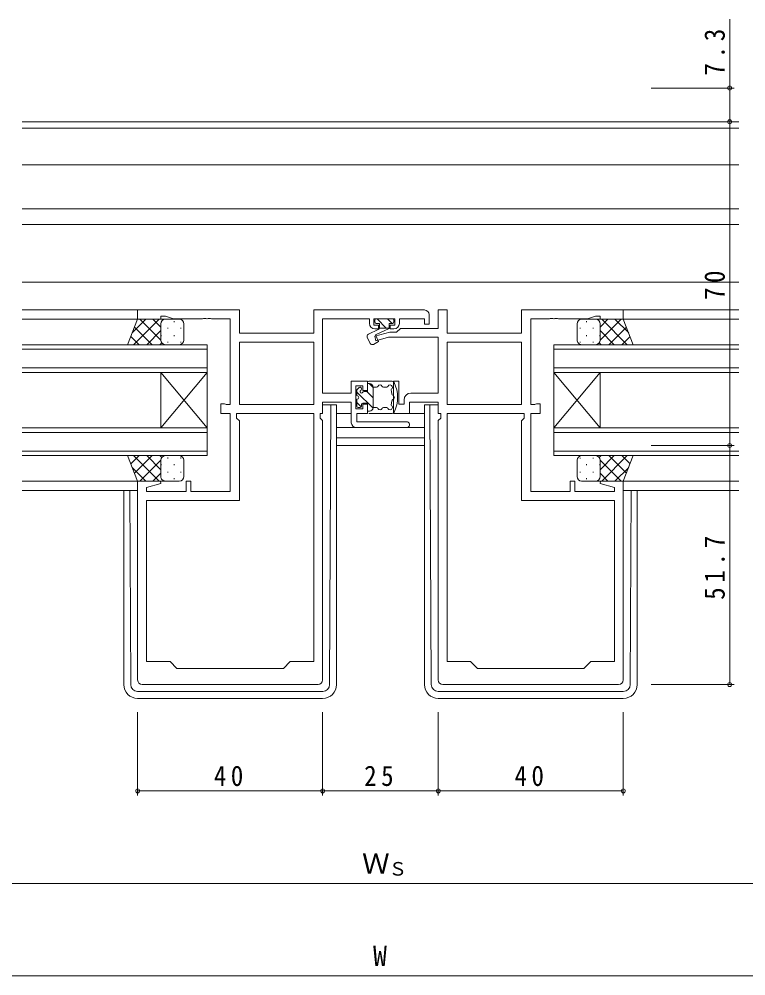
# Model space of a CAD drawing. Units: millimetres, scale not verified. Extents: x -841 to 746, y -594 to 534.
# Drawn here: x -140.2 to 16.9, y -371.7 to -164.8 of the extents above; entities that cross this region are included whole.
import ezdxf
from ezdxf.enums import TextEntityAlignment as Align

# ---------------------------------------------------------------- set-up
doc = ezdxf.new("R2010")
doc.units = ezdxf.units.MM
doc.header["$LTSCALE"] = 2
for name, color, linetype, lineweight in [('0-3_YKK_11', 7, 'Continuous', 9), ('0-4_YKK_12', 2, 'Continuous', 9), ('0-5_YKK_13', 4, 'Continuous', 9), ('0-7_YKK_D', 6, 'Continuous', 9)]:
    doc.layers.add(name, color=color, linetype=linetype, lineweight=lineweight)
doc.styles.add('ＭＳ ゴシック', font='')
doc.styles.get('ＭＳ ゴシック').set_extended_font_data('MS Gothic')

msp = doc.modelspace()

# ---------------------------------------------------------------- linework, layer by layer
at = {"layer": '0-3_YKK_11'}
for p, q in [((-114.577, -227.719), (-114.577, -229.719)), ((-92.577, -227.719), (-114.577, -227.719)), ((-109.577, -229.019), (-108.577, -229.019)), ((-109.577, -229.719), (-109.577, -229.019)), ((-108.577, -229.019), (-106.846, -229.649)), ((-106.846, -229.649), (-100.535, -229.649)), ((-100.535, -229.649), (-100.352, -229.529)), ((-100.352, -229.529), (-99.802, -229.529)), ((-99.802, -229.529), (-99.618, -229.649)), ((-99.618, -229.649), (-99.535, -229.649)), ((-99.535, -229.649), (-99.352, -229.529)), ((-99.352, -229.529), (-98.802, -229.529)), ((-98.802, -229.529), (-98.618, -229.649)), ((-98.618, -229.649), (-94.577, -229.649)), ((-94.577, -229.649), (-94.577, -248.189)), ((-92.577, -232.719), (-92.577, -227.719)), ((-76.507, -227.719), (-76.507, -232.719)), ((-52.577, -227.719), (-76.507, -227.719)), ((-74.577, -229.649), (-64.477, -229.649)), ((-74.577, -245.689), (-74.577, -229.649)), ((-64.477, -229.649), (-64.477, -230.619)), ((-63.477, -229.649), (-58.977, -229.649)), ((-63.477, -231.019), (-63.477, -229.649)), ((-58.977, -229.649), (-58.977, -231.019)), ((-57.977, -229.649), (-52.577, -229.649)), ((-57.977, -230.619), (-57.977, -229.649)), ((-52.577, -229.649), (-52.577, -230.819)), ((-51.577, -230.819), (-51.577, -228.719)), ((-49.577, -227.719), (-49.577, -231.689)), ((-47.647, -227.719), (-49.577, -227.719)), ((-47.647, -232.719), (-47.647, -227.719)), ((-31.577, -227.719), (-31.577, -232.719)), ((-9.577, -227.719), (-31.577, -227.719)), ((-29.577, -229.649), (-25.535, -229.649)), ((-29.577, -248.189), (-29.577, -229.649)), ((-25.535, -229.649), (-25.352, -229.529)), ((-25.352, -229.529), (-24.802, -229.529)), ((-24.802, -229.529), (-24.618, -229.649)), ((-24.618, -229.649), (-24.535, -229.649)), ((-24.535, -229.649), (-24.351, -229.529)), ((-24.351, -229.529), (-23.802, -229.529)), ((-23.802, -229.529), (-23.618, -229.649)), ((-23.618, -229.649), (-17.308, -229.649)), ((-17.308, -229.649), (-15.577, -229.019)), ((-15.577, -229.019), (-14.577, -229.019)), ((-14.577, -229.019), (-14.577, -229.719)), ((-9.577, -229.719), (-9.577, -227.719)), ((-114.577, -229.719), (-109.577, -229.719)), ((-62.477, -231.019), (-63.477, -231.019)), ((-62.477, -231.819), (-62.477, -231.019)), ((-59.977, -231.019), (-59.977, -231.819)), ((-58.977, -231.019), (-59.977, -231.019)), ((-57.747, -231.689), (-58.577, -232.519)), ((-49.577, -231.689), (-57.747, -231.689)), ((-52.577, -230.819), (-51.577, -230.819)), ((-14.577, -229.719), (-9.577, -229.719)), ((-76.507, -232.719), (-92.577, -232.719)), ((-60.07, -232.519), (-63.306, -233.386)), ((-63.306, -233.386), (-63.047, -234.352)), ((-63.277, -231.819), (-62.477, -231.819)), ((-63.047, -234.352), (-60.312, -233.619)), ((-60.312, -233.619), (-49.577, -233.619)), ((-58.577, -232.519), (-60.07, -232.519)), ((-59.977, -231.819), (-59.177, -231.819)), ((-49.577, -233.619), (-49.577, -245.689)), ((-31.577, -232.719), (-47.647, -232.719)), ((-92.577, -234.649), (-92.577, -248.189)), ((-76.507, -234.649), (-92.577, -234.649)), ((-76.507, -234.649), (-92.577, -234.649)), ((-76.507, -248.189), (-76.507, -234.649)), ((-47.647, -234.649), (-47.647, -248.189)), ((-31.577, -234.649), (-47.647, -234.649)), ((-31.577, -234.649), (-47.647, -234.649)), ((-31.577, -248.189), (-31.577, -234.649)), ((-68.377, -243.119), (-68.377, -245.689)), ((-64.877, -243.119), (-68.377, -243.119)), ((-67.377, -244.119), (-65.877, -244.119)), ((-67.377, -249.119), (-67.377, -244.119)), ((-65.877, -244.119), (-65.877, -245.119)), ((-64.877, -245.119), (-64.877, -243.119)), ((-59.277, -243.119), (-59.277, -250.119)), ((-58.077, -243.119), (-59.277, -243.119)), ((-58.077, -248.119), (-58.077, -243.119)), ((-68.377, -245.689), (-74.577, -245.689)), ((-65.877, -245.119), (-64.877, -245.119)), ((-49.577, -245.689), (-55.477, -245.689)), ((-96.577, -248.019), (-96.577, -250.119)), ((-95.777, -248.019), (-96.577, -248.019)), ((-95.613, -248.104), (-95.777, -248.019)), ((-95.449, -248.189), (-95.613, -248.104)), ((-94.577, -248.189), (-95.449, -248.189)), ((-92.577, -248.189), (-76.507, -248.189)), ((-74.577, -247.619), (-68.377, -247.619)), ((-74.577, -250.119), (-74.577, -247.619)), ((-68.377, -247.619), (-68.377, -252.119)), ((-65.877, -248.119), (-65.877, -249.119)), ((-64.877, -248.119), (-65.877, -248.119)), ((-64.877, -250.119), (-64.877, -248.119)), ((-56.977, -248.119), (-58.077, -248.119)), ((-56.977, -247.189), (-56.977, -248.119)), ((-55.777, -247.619), (-49.577, -247.619)), ((-55.777, -250.119), (-55.777, -247.619)), ((-49.577, -247.619), (-49.577, -250.119)), ((-47.647, -248.189), (-31.577, -248.189)), ((-28.704, -248.189), (-29.577, -248.189)), ((-28.54, -248.104), (-28.704, -248.189)), ((-28.377, -248.019), (-28.54, -248.104)), ((-27.577, -248.019), (-28.377, -248.019)), ((-27.577, -250.119), (-27.577, -248.019)), ((-96.577, -250.119), (-94.577, -250.119)), ((-94.577, -250.119), (-94.577, -266.989)), ((-93.177, -250.119), (-93.177, -251.119)), ((-76.507, -250.119), (-93.177, -250.119)), ((-76.507, -303.719), (-76.507, -250.119)), ((-76.507, -303.719), (-76.507, -250.119)), ((-75.107, -250.119), (-74.577, -250.119)), ((-75.107, -251.119), (-75.107, -250.119)), ((-65.877, -249.119), (-67.377, -249.119)), ((-67.177, -250.119), (-64.877, -250.119)), ((-67.177, -251.919), (-67.177, -250.119)), ((-59.277, -250.119), (-55.777, -250.119)), ((-49.577, -250.119), (-49.047, -250.119)), ((-49.047, -250.119), (-49.047, -251.119)), ((-30.977, -250.119), (-47.647, -250.119)), ((-47.647, -250.119), (-47.647, -303.719)), ((-47.647, -250.119), (-47.647, -303.719)), ((-30.977, -251.119), (-30.977, -250.119)), ((-29.577, -250.119), (-27.577, -250.119)), ((-29.577, -266.989), (-29.577, -250.119)), ((-93.177, -251.119), (-92.577, -251.719)), ((-92.577, -251.719), (-92.577, -268.919)), ((-74.577, -251.649), (-75.107, -251.119)), ((-74.577, -307.719), (-74.577, -251.649)), ((-56.377, -251.919), (-67.177, -251.919)), ((-49.047, -251.119), (-49.577, -251.649)), ((-49.577, -251.649), (-49.577, -307.719)), ((-31.577, -251.719), (-30.977, -251.119)), ((-31.577, -268.919), (-31.577, -251.719)), ((-67.377, -253.119), (-56.377, -253.119)), ((-114.577, -264.719), (-114.577, -307.719)), ((-109.616, -264.719), (-114.577, -264.719)), ((-109.547, -265.241), (-109.616, -264.719)), ((-104.077, -264.719), (-104.077, -266.989)), ((-103.077, -264.719), (-104.077, -264.719)), ((-103.077, -266.989), (-103.077, -264.719)), ((-21.077, -264.719), (-21.077, -266.989)), ((-20.077, -264.719), (-21.077, -264.719)), ((-20.077, -266.989), (-20.077, -264.719)), ((-14.537, -264.719), (-14.606, -265.241)), ((-9.577, -264.719), (-14.537, -264.719)), ((-9.577, -307.719), (-9.577, -264.719)), ((-112.647, -266.072), (-109.547, -265.241)), ((-112.647, -266.989), (-112.647, -266.072)), ((-14.606, -265.241), (-11.507, -266.072)), ((-11.507, -266.072), (-11.507, -266.989)), ((-104.077, -266.989), (-112.647, -266.989)), ((-112.647, -268.919), (-112.647, -303.719)), ((-92.577, -268.919), (-112.647, -268.919)), ((-94.577, -266.989), (-103.077, -266.989)), ((-11.507, -268.919), (-31.577, -268.919)), ((-21.077, -266.989), (-29.577, -266.989)), ((-11.507, -266.989), (-20.077, -266.989)), ((-11.507, -303.719), (-11.507, -268.919)), ((-112.647, -303.719), (-107.577, -303.719)), ((-107.577, -303.719), (-106.077, -305.219)), ((-83.077, -305.219), (-81.577, -303.719)), ((-81.577, -303.719), (-76.507, -303.719)), ((-47.647, -303.719), (-42.577, -303.719)), ((-42.577, -303.719), (-41.077, -305.219)), ((-18.077, -305.219), (-16.577, -303.719)), ((-16.577, -303.719), (-11.507, -303.719)), ((-106.077, -305.219), (-83.077, -305.219)), ((-41.077, -305.219), (-18.077, -305.219)), ((-113.577, -308.719), (-75.577, -308.719)), ((-48.577, -308.719), (-10.577, -308.719))]:
    msp.add_line(p, q, dxfattribs=at)
for centre, radius, start, end in [((-52.577, -228.719), 1, 0, 89.99998), ((-63.277, -230.619), 1.2, 180, 269.99998), ((-59.177, -230.619), 1.2, 270, 359.99998), ((-55.477, -247.189), 1.5, 90, 179.99998), ((-67.377, -252.119), 1, 180, 269.99998), ((-56.377, -252.519), 0.6, 269.99998, 90), ((-113.577, -307.719), 1, 180, 269.99998), ((-75.577, -307.719), 1, 270, 359.99998), ((-48.577, -307.719), 1, 180, 269.99998), ((-10.577, -307.719), 1, 270, 359.99998)]:
    msp.add_arc(centre, radius, start, end, dxfattribs=at)
at = {"layer": '0-4_YKK_12'}
for p, q in [((-139.577, -187.019), (15.423, -187.019)), ((-139.577, -188.419), (15.423, -188.419)), ((-139.577, -196.319), (15.423, -196.319)), ((-139.577, -205.819), (15.423, -205.819)), ((-139.577, -209.219), (15.423, -209.219)), ((-139.577, -221.719), (15.423, -221.719)), ((-114.277, -227.719), (-139.577, -227.719)), ((-9.877, -227.719), (15.423, -227.719)), ((-114.097, -229.719), (-139.577, -229.719)), ((-10.077, -229.719), (15.423, -229.719)), ((-99.577, -235.218), (-139.577, -235.218)), ((-24.577, -235.219), (15.423, -235.218)), ((-24.577, -235.219), (-24.577, -241.219)), ((-99.577, -236.218), (-139.577, -236.218)), ((-24.577, -236.219), (15.423, -236.218)), ((-99.577, -240.218), (-139.577, -240.218)), ((-99.577, -241.218), (-139.577, -241.218)), ((-99.577, -241.218), (-109.577, -253.218)), ((-99.577, -253.218), (-109.577, -241.218)), ((-109.577, -253.218), (-109.577, -241.218)), ((-24.577, -240.219), (15.423, -240.218)), ((-24.577, -241.219), (15.423, -241.218)), ((-24.577, -241.219), (-14.577, -253.219)), ((-24.577, -253.219), (-14.577, -241.219)), ((-24.577, -254.019), (-24.577, -241.219)), ((-14.577, -253.219), (-14.577, -241.219)), ((-99.577, -253.218), (-139.577, -253.218)), ((-99.577, -254.218), (-139.577, -254.218)), ((-99.577, -259.218), (-99.577, -253.218)), ((-71.577, -253.119), (-52.577, -253.119)), ((-24.577, -253.219), (15.423, -253.218)), ((-24.577, -253.219), (-24.577, -259.219)), ((-24.577, -254.219), (15.423, -254.218)), ((-71.577, -255.389), (-52.577, -255.389)), ((-99.577, -258.218), (-139.577, -258.218)), ((-71.577, -257.019), (-52.577, -257.019)), ((-24.577, -258.219), (15.423, -258.218)), ((-99.577, -259.218), (-139.577, -259.218)), ((-24.577, -259.219), (15.423, -259.218)), ((-114.077, -264.719), (-139.577, -264.719)), ((-10.077, -264.719), (15.423, -264.719)), ((-114.577, -266.719), (-139.577, -266.719)), ((-9.577, -266.719), (15.423, -266.719))]:
    msp.add_line(p, q, dxfattribs=at)
msp.add_lwpolyline([(-99.577, -253.218), (-99.577, -241.218), (-99.577, -235.218)], dxfattribs=at)
at = {"layer": '0-5_YKK_13'}
for p, q in [((-59.477, -229.619), (-62.977, -229.619)), ((-60.818, -231.619), (-62.787, -229.649)), ((-59.572, -230.619), (-60.542, -229.649)), ((-116.734, -235.218), (-114.577, -229.718)), ((-112.774, -229.718), (-115.74, -232.684)), ((-109.945, -229.718), (-115.445, -235.218)), ((-111.426, -235.218), (-115.238, -231.405)), ((-114.577, -229.718), (-108.577, -229.718)), ((-109.62, -234.195), (-114.097, -229.718)), ((-109.577, -231.41), (-111.269, -229.718)), ((-109.577, -230.718), (-109.577, -234.218)), ((-109.577, -230.718), (-109.577, -233.818)), ((-109.487, -230.304), (-109.487, -230.338)), ((-105.577, -229.718), (-108.577, -229.718)), ((-108.072, -231.553), (-108.072, -231.753)), ((-106.657, -230.138), (-106.657, -230.338)), ((-105.242, -231.553), (-105.242, -231.753)), ((-104.577, -234.218), (-104.577, -230.718)), ((-63.277, -229.919), (-63.277, -230.319)), ((-63.177, -233.121), (-60.177, -231.722)), ((-62.977, -230.619), (-62.277, -230.619)), ((-62.277, -230.619), (-62.277, -231.619)), ((-62.277, -231.619), (-60.177, -231.619)), ((-60.177, -230.619), (-59.477, -230.619)), ((-60.177, -230.619), (-60.177, -231.722)), ((-59.177, -230.319), (-59.177, -229.919)), ((-19.577, -234.219), (-19.577, -230.719)), ((-19.577, -234.219), (-19.577, -230.719)), ((-18.912, -231.554), (-18.912, -231.754)), ((-18.577, -229.719), (-15.577, -229.719)), ((-18.577, -229.719), (-15.577, -229.719)), ((-17.497, -230.139), (-17.497, -230.339)), ((-16.082, -231.554), (-16.082, -231.754)), ((-9.577, -229.719), (-15.577, -229.719)), ((-14.667, -230.304), (-14.667, -230.339)), ((-14.577, -231.411), (-12.885, -229.719)), ((-14.577, -230.719), (-14.577, -234.219)), ((-14.577, -230.719), (-14.577, -233.819)), ((-14.577, -230.719), (-14.577, -233.819)), ((-14.533, -234.196), (-10.056, -229.719)), ((-14.208, -229.719), (-8.708, -235.219)), ((-12.728, -235.219), (-8.915, -231.406)), ((-11.38, -229.719), (-8.414, -232.685)), ((-7.42, -235.219), (-9.577, -229.719)), ((-114.254, -235.218), (-116.035, -233.437)), ((-109.577, -232.178), (-112.617, -235.218)), ((-109.487, -233.168), (-109.487, -233.368)), ((-106.657, -233.168), (-106.657, -233.368)), ((-64.93, -233.608), (-64.313, -234.93)), ((-62.549, -231.946), (-64.688, -232.943)), ((-63.177, -233.121), (-62.522, -234.524)), ((-17.497, -233.169), (-17.497, -233.369)), ((-14.667, -233.169), (-14.667, -233.369)), ((-14.577, -232.179), (-11.537, -235.219)), ((-9.9, -235.219), (-8.119, -233.438)), ((-108.577, -235.218), (-116.577, -235.218)), ((-109.382, -234.812), (-109.788, -235.218)), ((-108.597, -235.218), (-108.598, -235.217)), ((-108.577, -235.218), (-105.577, -235.218)), ((-108.072, -234.583), (-108.072, -234.783)), ((-105.242, -234.583), (-105.242, -234.783)), ((-63.61, -235.152), (-62.522, -234.524)), ((-18.912, -234.584), (-18.912, -234.784)), ((-15.577, -235.219), (-18.577, -235.219)), ((-15.577, -235.219), (-18.577, -235.219)), ((-16.082, -234.584), (-16.082, -234.784)), ((-15.577, -235.219), (-7.577, -235.219)), ((-15.556, -235.219), (-15.555, -235.218)), ((-14.772, -234.812), (-14.365, -235.219)), ((-64.877, -245.369), (-64.877, -243.419)), ((-64.877, -243.619), (-64.477, -243.619)), ((-59.577, -243.119), (-64.577, -243.119)), ((-63.677, -244.475), (-64.533, -243.619)), ((-67.177, -245.119), (-67.177, -246.219)), ((-63.688, -248.954), (-67.177, -245.465)), ((-66.689, -244.507), (-67.089, -244.907)), ((-66.177, -244.719), (-66.177, -244.849)), ((-64.877, -245.369), (-65.657, -245.369)), ((-63.677, -246.72), (-65.028, -245.369)), ((-62.918, -244.419), (-63.677, -244.419)), ((-63.677, -248.819), (-63.677, -244.419)), ((-60.73, -244.419), (-61.435, -244.419)), ((-73.069, -308.724), (-72.777, -248.216)), ((-67.177, -247.019), (-67.177, -248.519)), ((-66.217, -248.67), (-67.177, -247.71)), ((-66.177, -248.519), (-66.177, -248.169)), ((-65.877, -247.869), (-64.877, -247.869)), ((-64.877, -249.819), (-64.877, -247.869)), ((-51.084, -308.724), (-51.377, -248.216)), ((-71.577, -250.118), (-68.377, -250.118)), ((-66.877, -248.819), (-66.477, -248.819)), ((-64.877, -249.619), (-64.477, -249.619)), ((-59.577, -250.119), (-64.577, -250.119)), ((-62.918, -248.819), (-63.677, -248.819)), ((-60.73, -248.819), (-61.435, -248.819)), ((-56.077, -250.119), (-52.577, -250.118)), ((-116.734, -259.218), (-114.577, -264.718)), ((-108.577, -259.218), (-116.577, -259.218)), ((-114.254, -259.218), (-116.035, -260.999)), ((-109.945, -264.718), (-115.445, -259.218)), ((-111.426, -259.218), (-115.238, -263.031)), ((-109.62, -260.241), (-114.097, -264.718)), ((-109.577, -262.258), (-112.617, -259.218)), ((-109.382, -259.625), (-109.788, -259.218)), ((-109.577, -263.718), (-109.577, -260.218)), ((-109.577, -263.718), (-109.577, -260.618)), ((-108.597, -259.218), (-108.598, -259.219)), ((-108.577, -259.218), (-105.577, -259.218)), ((-108.072, -259.853), (-108.072, -259.653)), ((-105.242, -259.853), (-105.242, -259.653)), ((-104.577, -260.218), (-104.577, -263.718)), ((-19.577, -260.219), (-19.577, -263.719)), ((-18.912, -259.854), (-18.912, -259.654)), ((-15.577, -259.219), (-18.577, -259.219)), ((-16.082, -259.854), (-16.082, -259.654)), ((-7.42, -259.219), (-15.577, -259.219)), ((-15.556, -259.219), (-15.555, -259.22)), ((-14.772, -259.625), (-14.365, -259.219)), ((-14.577, -262.259), (-11.537, -259.219)), ((-14.577, -263.719), (-14.577, -260.219)), ((-14.533, -260.242), (-10.056, -264.719)), ((-14.208, -264.719), (-8.708, -259.219)), ((-12.728, -259.219), (-8.915, -263.032)), ((-9.9, -259.219), (-8.119, -261)), ((-7.42, -259.219), (-9.577, -264.719)), ((-112.774, -264.718), (-115.74, -261.752)), ((-109.487, -261.268), (-109.487, -261.068)), ((-108.072, -262.883), (-108.072, -262.683)), ((-106.657, -261.268), (-106.657, -261.068)), ((-105.242, -262.883), (-105.242, -262.683)), ((-18.912, -262.884), (-18.912, -262.684)), ((-17.497, -261.269), (-17.497, -261.069)), ((-16.082, -262.884), (-16.082, -262.684)), ((-14.667, -261.269), (-14.667, -261.069)), ((-11.38, -264.719), (-8.414, -261.753)), ((-114.577, -264.718), (-108.577, -264.718)), ((-109.577, -263.026), (-111.269, -264.718)), ((-109.487, -264.133), (-109.487, -264.098)), ((-105.577, -264.718), (-108.577, -264.718)), ((-106.657, -264.298), (-106.657, -264.098)), ((-18.577, -264.719), (-15.577, -264.719)), ((-17.497, -264.299), (-17.497, -264.099)), ((-9.577, -264.719), (-15.577, -264.719)), ((-14.667, -264.133), (-14.667, -264.099)), ((-14.577, -263.027), (-12.885, -264.719)), ((-117.577, -266.719), (-117.577, -308.716)), ((-116.084, -308.724), (-116.287, -266.719)), ((-8.069, -308.724), (-7.866, -266.719)), ((-6.577, -266.719), (-6.577, -308.716)), ((-74.569, -310.216), (-114.584, -310.216)), ((-49.584, -310.216), (-9.569, -310.216)), ((-74.577, -311.716), (-114.577, -311.716)), ((-49.577, -311.716), (-9.577, -311.716))]:
    msp.add_line(p, q, dxfattribs=at)
for points in [[(-74.577, -248.216), (-71.577, -248.216), (-71.577, -308.716)], [(-49.577, -248.216), (-52.577, -248.216), (-52.577, -308.716)]]:
    msp.add_lwpolyline(points, dxfattribs=at)
for centre, radius, start, end in [((-62.977, -229.919), 0.3, 90, 180), ((-59.477, -229.919), 0.3, 0, 90), ((-108.577, -230.718), 1, 90.00009, 180.00009), ((-108.577, -230.718), 1, 90.00009, 180.00009), ((-105.577, -230.718), 1, 0.00009, 90.00009), ((-62.977, -230.319), 0.3, 180, 270), ((-62.76, -231.493), 0.5, 294.99998, 345.39616), ((-59.477, -230.319), 0.3, 270, 0), ((-18.577, -230.719), 1, 89.99989, 179.99989), ((-18.577, -230.719), 1, 89.99989, 179.99989), ((-15.577, -230.719), 1, 359.99989, 89.99989), ((-15.577, -230.719), 1, 359.99989, 89.99989), ((-15.577, -230.719), 1, 359.99989, 89.99989), ((-64.477, -233.396), 0.5, 115.00014, 205.00003), ((-108.577, -234.218), 1, 180.00009, 270.00009), ((-105.577, -234.218), 1, 270.00009, 0.00009), ((-63.86, -234.719), 0.5, 205.00003, 300.00003), ((-18.577, -234.219), 1, 179.99989, 269.99989), ((-18.577, -234.219), 1, 179.99988, 269.99989), ((-15.577, -234.219), 1, 269.99989, 359.99989), ((-64.577, -243.419), 0.3, 90, 180), ((-64.477, -244.419), 0.8, 0, 90), ((-62.177, -244.419), 0.5, 22.02431, 157.97568), ((-59.989, -244.419), 0.5, 309.78773, 157.97568), ((-59.577, -243.619), 0.5, 26.26804, 90), ((-65.655, -246.619), 7.279, 333.73195, 26.26804), ((-66.877, -245.119), 0.3, 135, 180), ((-66.477, -244.719), 0.3, 0, 135), ((-66.177, -245.369), 0.3, 119.99998, 270), ((-66.477, -244.849), 0.3, 300, 0), ((-66.177, -245.369), 0.3, 270, 330), ((-65.657, -245.669), 0.3, 90, 150), ((-62.918, -244.119), 0.3, 270, 337.97568), ((-61.435, -244.119), 0.3, 202.02431, 270), ((-60.73, -244.119), 0.3, 270, 337.97568), ((-59.477, -245.034), 0.3, 129.78773, 194.3905), ((-65.655, -246.619), 6.079, 6.82806, 14.3905), ((-59.322, -245.86), 0.3, 186.82806, 251.43085), ((-59.577, -246.619), 0.5, 288.56914, 71.43085), ((-67.177, -246.619), 0.4, 270, 90), ((-65.877, -248.169), 0.3, 90, 180), ((-59.477, -248.204), 0.3, 165.60948, 230.21225), ((-65.655, -246.619), 6.079, 345.60948, 353.17192), ((-59.322, -247.377), 0.3, 108.56914, 173.17192), ((-66.877, -248.519), 0.3, 180, 270), ((-66.477, -248.519), 0.3, 270, 0), ((-64.477, -248.819), 0.8, 270, 0), ((-62.918, -249.119), 0.3, 22.02431, 90), ((-62.177, -248.819), 0.5, 202.02431, 337.97568), ((-61.435, -249.119), 0.3, 90, 157.97568), ((-60.73, -249.119), 0.3, 22.02431, 90), ((-59.989, -248.819), 0.5, 202.02431, 50.21225), ((-59.577, -249.619), 0.5, 270, 333.73195), ((-108.577, -260.218), 1, 89.99989, 179.99989), ((-105.577, -260.218), 1, 359.99989, 89.99989), ((-18.577, -260.219), 1, 90.00009, 180.00009), ((-15.577, -260.219), 1, 0.00011, 90.00009), ((-108.577, -263.718), 1, 179.99989, 269.99989), ((-108.577, -263.718), 1, 179.99989, 269.99989), ((-105.577, -263.718), 1, 269.99989, 359.99989), ((-18.577, -263.719), 1, 180.00009, 270.00009), ((-15.577, -263.719), 1, 270.00009, 0.00009), ((-114.577, -308.716), 3, 180, 270), ((-114.584, -308.716), 1.5, 180.27722, 270), ((-74.577, -308.716), 3, 270, 0), ((-74.569, -308.716), 1.5, 270, 359.72276), ((-49.577, -308.716), 3, 180, 270), ((-49.584, -308.716), 1.5, 180.27722, 270), ((-9.577, -308.716), 3, 270, 0), ((-9.569, -308.716), 1.5, 270, 359.72276)]:
    msp.add_arc(centre, radius, start, end, dxfattribs=at)
at = {"layer": '0-7_YKK_D'}
for p, q in [((13.424, -179.719), (13.424, -164.819)), ((-3.576, -179.719), (14.424, -179.719)), ((13.424, -187.019), (13.424, -179.719)), ((-3.576, -187.019), (14.424, -187.019)), ((-3.576, -187.019), (14.424, -187.019)), ((13.424, -187.019), (13.424, -257.019)), ((-3.577, -257.019), (14.424, -257.019)), ((-3.576, -257.019), (14.424, -257.019)), ((13.424, -257.019), (13.424, -308.719)), ((-3.577, -308.719), (14.424, -308.719)), ((-114.577, -314.716), (-114.577, -332.716)), ((-74.577, -314.716), (-74.577, -332.716)), ((-74.577, -314.716), (-74.577, -332.716)), ((-49.577, -314.716), (-49.577, -332.716)), ((-49.577, -314.716), (-49.577, -332.716)), ((-9.577, -314.716), (-9.577, -332.716)), ((-114.577, -331.716), (-74.577, -331.716)), ((-74.577, -331.716), (-49.577, -331.716)), ((-9.577, -331.716), (-49.577, -331.716)), ((-161.577, -351.716), (37.423, -351.716)), ((-298.577, -371.716), (174.423, -371.716))]:
    msp.add_line(p, q, dxfattribs=at)
for centre in [(13.424, -179.719), (13.424, -187.019), (13.424, -187.019), (13.424, -257.019), (13.424, -257.019), (13.424, -308.719), (-114.577, -331.716), (-74.577, -331.716), (-74.577, -331.716), (-49.577, -331.716), (-49.577, -331.716), (-9.577, -331.716)]:
    msp.add_circle(centre, 0.425, dxfattribs=at)

# ---------------------------------------------------------------- texts
at = {"layer": '0-7_YKK_D', "color": 7, "style": 'ＭＳ ゴシック'}
for s, p in [('Ｗ', (-66.077, -350.916)), ('W', (-63.677, -370.916))]:
    msp.add_text(s, height=4.399, dxfattribs=at).set_placement(p, align=Align.BOTTOM_LEFT)
at = {"layer": '0-7_YKK_D', "color": 4, "style": 'ＭＳ ゴシック'}
msp.add_text('Ｓ', height=2.933, dxfattribs=at).set_placement((-60.317, -350.916), align=Align.BOTTOM_LEFT)
at = {"layer": '0-7_YKK_D', "color": 7, "char_height": 4.399, "attachment_point": 7, "rotation": 90, "style": 'ＭＳ ゴシック'}
for s, insert in [('\\T1.38;\\W0.9;7.3', (12.424, -177.019)), ('\\T1.36;\\W0.9;70', (12.424, -225.539)), ('\\T1.38;\\W0.9;51.7', (12.424, -290.389))]:
    msp.add_mtext(s, dxfattribs=dict(at, insert=insert))
at = {"layer": '0-7_YKK_D', "color": 7, "char_height": 4.399, "attachment_point": 7, "style": 'ＭＳ ゴシック'}
for s, insert in [('\\T1.36;\\W0.9;40', (-98.097, -330.716)), ('\\T1.36;\\W0.9;25', (-65.597, -330.716)), ('\\T1.36;\\W0.9;40', (-33.097, -330.716))]:
    msp.add_mtext(s, dxfattribs=dict(at, insert=insert))

doc.saveas('drawing.dxf')
